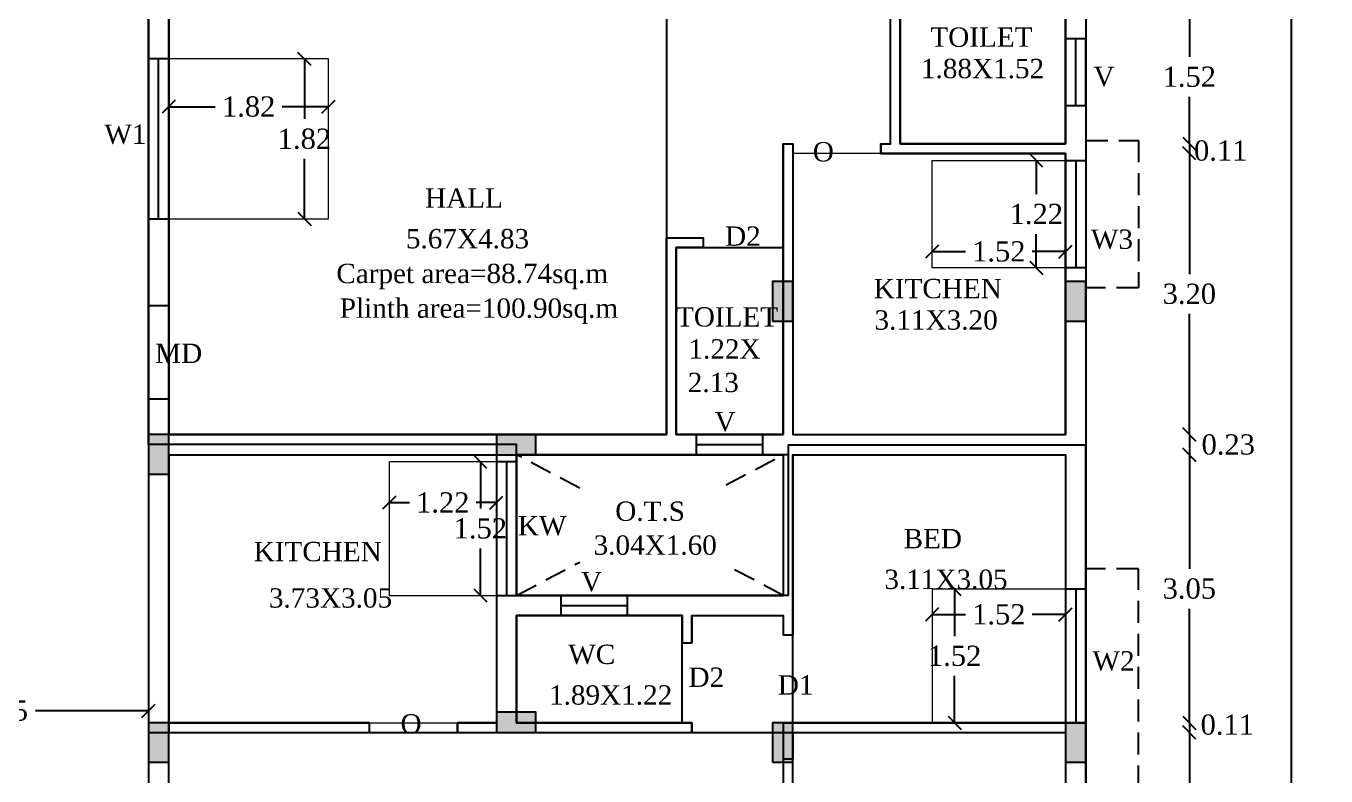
# Model space of a CAD drawing. Header units: metres. Extents: x 9178 to 9474, y -3543 to -3474.
# Drawn here: x 9267.63 to 9282.43, y -3533.27 to -3524.73 of the extents above; entities that cross this region are included whole.
import ezdxf

# ---------------------------------------------------------------- set-up
doc = ezdxf.new("R2010")
doc.units = ezdxf.units.M
doc.header["$MEASUREMENT"] = 0
doc.linetypes.add('HIDDEN', pattern=[0.375, 0.25, -0.125])
for name, color, linetype in [('BLK_1_FLR_1_ACROOM_3_LIGHT_VENTILATION_', 7, 'Continuous'), ('BLK_1_FLR_1_BLT_UP_AREA', 1, 'Continuous'), ('BLK_1_FLR_1_BLT_UP_AREA_DEDUCT', 1, 'Continuous'), ('BLK_1_FLR_1_CARPET_AREA', 10, 'Continuous'), ('BLK_1_FLR_1_REGULAR_ROOM_10', 1, 'Continuous'), ('BLK_1_FLR_1_REGULAR_ROOM_11', 1, 'Continuous'), ('BLK_1_FLR_1_REGULAR_ROOM_9', 1, 'Continuous'), ('BLK_1_FLR_1_ROOF_AREA', 7, 'Continuous'), ('BLK_1_FLR_1_UNITFA_4', 7, 'Continuous'), ('BLK_1_FLR_1_UNITFA_5', 7, 'Continuous'), ('BLK_1_FLR_1_WATER_CLOSET', 7, 'Continuous'), ('BLK_1_FLR_1_WC_BATH', 7, 'Continuous'), ('BLK_1_LVL_1_BLDG_FOOT_PRINT', 7, 'Continuous'), ('FLOOR-GROUND', 7, 'Continuous')]:
    doc.layers.add(name, color=color, linetype=linetype)
for name, color, linetype, lineweight in [('BLK_1_FLR_1_KITCHEN', 163, 'Continuous', 0), ('BLK_1_FLR_1_ROOM_1_LIGHT_VENTILATION_1', 232, 'Continuous', 0), ('BLK_1_FLR_1_ROOM_1_LIGHT_VENTILATION_2', 232, 'Continuous', 0), ('BLK_1_FLR_1_ROOM_1_LIGHT_VENTILATION_3', 232, 'Continuous', 0), ('BLK_1_FLR_1_ROOM_1_LIGHT_VENTILATION_8', 232, 'Continuous', 0)]:
    doc.layers.add(name, color=color, linetype=linetype, lineweight=lineweight)
doc.styles.add('Isa-', font='times.ttf')
doc.styles.add('STYLE2', font='times.ttf')
doc.dimstyles.new('ISO-25', dxfattribs={"dimscale": 0, "dimtxt": 0.23, "dimasz": 0.15, "dimexe": 1.25, "dimexo": 0.625, "dimgap": 0.11, "dimtad": 0, "dimtih": 1, "dimtoh": 1, "dimzin": 1, "dimdsep": 46, "dimtxsty": 'STYLE2', "dimblk": 'OBLIQUE', "dimcen": 0, "dimse1": 1, "dimse2": 1, "dimclrd": 1, "dimclrt": 3, "dimadec": 0, "dimazin": 2, "dimtfac": 1, "dimtix": 1, "dimtofl": 0, "dimtmove": 0, "dimatfit": 3, "dimfxl": 0, "dimtolj": 1, "dimarcsym": 0})

# ---------------------------------------------------------------- blocks, each defined once
blk = doc.blocks.new('_Oblique')
at = {"color": 0, "linetype": 'ByBlock', "lineweight": -2}
blk.add_line((-0.5, -0.5), (0.5, 0.5), dxfattribs=at)
blk = doc.blocks.new('*D307')
at = {"color": 1, "lineweight": -2}
for p, q in [((9280.878, -3524.552), (9280.878, -3525.085)), ((9280.878, -3526.072), (9280.878, -3525.539))]:
    blk.add_line(p, q, dxfattribs=at)
at = {"layer": 'Defpoints', "color": 0}
for p in [(9278.559, -3524.552), (9279.469, -3526.072), (9280.878, -3526.072)]:
    blk.add_point(p, dxfattribs=at)
at = {"color": 1, "lineweight": -2, "xscale": 0.15, "yscale": 0.15, "zscale": 0.15}
for p, rotation in [((9280.878, -3524.552), 90), ((9280.878, -3526.072), 270)]:
    blk.add_blockref('_Oblique', p, dxfattribs=dict(at, rotation=rotation))
at = {"color": 3, "insert": (9280.878, -3525.312), "char_height": 0.23, "attachment_point": 5, "style": 'STYLE2'}
blk.add_mtext('\\A1;1.52', dxfattribs=at)
blk = doc.blocks.new('*D308')
at = {"color": 1, "lineweight": -2}
for p, q in [((9280.878, -3526.072), (9280.878, -3525.922)), ((9280.878, -3526.072), (9280.878, -3526.182)), ((9280.878, -3526.182), (9280.878, -3526.332))]:
    blk.add_line(p, q, dxfattribs=at)
at = {"layer": 'Defpoints', "color": 0}
for p in [(9279.469, -3526.072), (9279.469, -3526.182), (9280.878, -3526.182)]:
    blk.add_point(p, dxfattribs=at)
at = {"color": 1, "lineweight": -2, "xscale": 0.15, "yscale": 0.15, "zscale": 0.15}
for p, rotation in [((9280.878, -3526.072), 270), ((9280.878, -3526.182), 90)]:
    blk.add_blockref('_Oblique', p, dxfattribs=dict(at, rotation=rotation))
at = {"color": 3, "insert": (9281.235, -3526.152), "char_height": 0.23, "attachment_point": 5, "style": 'STYLE2'}
blk.add_mtext('\\A1;0.11', dxfattribs=at)
blk = doc.blocks.new('*D309')
at = {"color": 1, "lineweight": -2}
for p, q in [((9280.878, -3526.182), (9280.878, -3527.555)), ((9280.878, -3529.382), (9280.878, -3528.009))]:
    blk.add_line(p, q, dxfattribs=at)
at = {"layer": 'Defpoints', "color": 0}
for p in [(9279.469, -3526.182), (9279.469, -3529.382), (9280.878, -3529.382)]:
    blk.add_point(p, dxfattribs=at)
at = {"color": 1, "lineweight": -2, "xscale": 0.15, "yscale": 0.15, "zscale": 0.15}
for p, rotation in [((9280.878, -3526.182), 90), ((9280.878, -3529.382), 270)]:
    blk.add_blockref('_Oblique', p, dxfattribs=dict(at, rotation=rotation))
at = {"color": 3, "insert": (9280.878, -3527.782), "char_height": 0.23, "attachment_point": 5, "style": 'STYLE2'}
blk.add_mtext('\\A1;3.20', dxfattribs=at)
blk = doc.blocks.new('*D310')
at = {"color": 1, "lineweight": -2}
blk.add_line((9280.878, -3529.382), (9280.878, -3529.612), dxfattribs=at)
at = {"layer": 'Defpoints', "color": 0}
for p in [(9279.469, -3529.382), (9279.469, -3529.612), (9280.878, -3529.612)]:
    blk.add_point(p, dxfattribs=at)
at = {"color": 1, "lineweight": -2, "xscale": 0.15, "yscale": 0.15, "zscale": 0.15}
for p, rotation in [((9280.878, -3529.382), 90), ((9280.878, -3529.612), 270)]:
    blk.add_blockref('_Oblique', p, dxfattribs=dict(at, rotation=rotation))
at = {"color": 3, "insert": (9281.321, -3529.497), "char_height": 0.23, "attachment_point": 5, "style": 'STYLE2'}
blk.add_mtext('\\A1;0.23', dxfattribs=at)
blk = doc.blocks.new('*D311')
at = {"color": 1, "lineweight": -2}
for p, q in [((9280.878, -3529.612), (9280.878, -3530.91)), ((9280.878, -3532.662), (9280.878, -3531.364))]:
    blk.add_line(p, q, dxfattribs=at)
at = {"layer": 'Defpoints', "color": 0}
for p in [(9279.469, -3529.612), (9279.469, -3532.662), (9280.878, -3532.662)]:
    blk.add_point(p, dxfattribs=at)
at = {"color": 1, "lineweight": -2, "xscale": 0.15, "yscale": 0.15, "zscale": 0.15}
for p, rotation in [((9280.878, -3529.612), 90), ((9280.878, -3532.662), 270)]:
    blk.add_blockref('_Oblique', p, dxfattribs=dict(at, rotation=rotation))
at = {"color": 3, "insert": (9280.878, -3531.137), "char_height": 0.23, "attachment_point": 5, "style": 'STYLE2'}
blk.add_mtext('\\A1;3.05', dxfattribs=at)
blk = doc.blocks.new('*D312')
at = {"color": 1, "lineweight": -2}
for p, q in [((9280.878, -3532.662), (9280.878, -3532.512)), ((9280.878, -3532.662), (9280.878, -3532.772)), ((9280.878, -3532.772), (9280.878, -3532.922))]:
    blk.add_line(p, q, dxfattribs=at)
at = {"layer": 'Defpoints', "color": 0}
for p in [(9279.469, -3532.662), (9279.469, -3532.772), (9280.878, -3532.772)]:
    blk.add_point(p, dxfattribs=at)
at = {"color": 1, "lineweight": -2, "xscale": 0.15, "yscale": 0.15, "zscale": 0.15}
for p, rotation in [((9280.878, -3532.662), 270), ((9280.878, -3532.772), 90)]:
    blk.add_blockref('_Oblique', p, dxfattribs=dict(at, rotation=rotation))
at = {"color": 3, "insert": (9281.31, -3532.685), "char_height": 0.23, "attachment_point": 5, "style": 'STYLE2'}
blk.add_mtext('\\A1;0.11', dxfattribs=at)
blk = doc.blocks.new('*D313')
at = {"color": 1, "lineweight": -2}
for p, q in [((9280.878, -3532.772), (9280.878, -3534.2)), ((9280.878, -3536.082), (9280.878, -3534.654))]:
    blk.add_line(p, q, dxfattribs=at)
at = {"layer": 'Defpoints', "color": 0}
for p in [(9279.469, -3532.772), (9279.469, -3536.082), (9280.878, -3536.082)]:
    blk.add_point(p, dxfattribs=at)
at = {"color": 1, "lineweight": -2, "xscale": 0.15, "yscale": 0.15, "zscale": 0.15}
for p, rotation in [((9280.878, -3532.772), 90), ((9280.878, -3536.082), 270)]:
    blk.add_blockref('_Oblique', p, dxfattribs=dict(at, rotation=rotation))
at = {"color": 3, "insert": (9280.878, -3534.427), "char_height": 0.23, "attachment_point": 5, "style": 'STYLE2'}
blk.add_mtext('\\A1;3.31', dxfattribs=at)
blk = doc.blocks.new('*D316')
at = {"color": 1, "lineweight": -2}
for p, q in [((9282.042, -3504.122), (9282.042, -3520.655)), ((9282.042, -3537.642), (9282.042, -3521.109))]:
    blk.add_line(p, q, dxfattribs=at)
at = {"layer": 'Defpoints', "color": 0}
for p in [(9279.699, -3504.122), (9282.042, -3504.122), (9279.653, -3537.642)]:
    blk.add_point(p, dxfattribs=at)
at = {"color": 1, "lineweight": -2, "xscale": 0.15, "yscale": 0.15, "zscale": 0.15}
for p, rotation in [((9282.042, -3504.122), 90), ((9282.042, -3537.642), 270)]:
    blk.add_blockref('_Oblique', p, dxfattribs=dict(at, rotation=rotation))
at = {"color": 3, "insert": (9282.042, -3520.882), "char_height": 0.23, "attachment_point": 5, "style": 'STYLE2'}
blk.add_mtext('\\A1;33.52', dxfattribs=at)
blk = doc.blocks.new('*D363')
at = {"layer": 'BLK_1_FLR_1_ROOM_1_LIGHT_VENTILATION_3', "color": 232, "lineweight": -2}
for p, q in [((9279.136, -3526.264), (9279.136, -3526.647)), ((9279.136, -3527.484), (9279.136, -3527.101))]:
    blk.add_line(p, q, dxfattribs=at)
at = {"layer": 'Defpoints', "color": 0}
for p in [(9279.469, -3526.264), (9279.136, -3527.484), (9279.469, -3527.484)]:
    blk.add_point(p, dxfattribs=at)
at = {"layer": 'BLK_1_FLR_1_ROOM_1_LIGHT_VENTILATION_3', "color": 232, "lineweight": -2, "xscale": 0.15, "yscale": 0.15, "zscale": 0.15}
for p, rotation in [((9279.136, -3526.264), 90), ((9279.136, -3527.484), 270)]:
    blk.add_blockref('_Oblique', p, dxfattribs=dict(at, rotation=rotation))
at = {"layer": 'BLK_1_FLR_1_ROOM_1_LIGHT_VENTILATION_3', "color": 232, "insert": (9279.136, -3526.874), "char_height": 0.23, "attachment_point": 5, "style": 'STYLE2'}
blk.add_mtext('\\A1;1.22', dxfattribs=at)
blk = doc.blocks.new('*D364')
at = {"layer": 'BLK_1_FLR_1_ROOM_1_LIGHT_VENTILATION_3', "color": 232, "lineweight": -2}
for p, q in [((9277.949, -3527.3), (9278.329, -3527.3)), ((9279.469, -3527.3), (9279.089, -3527.3))]:
    blk.add_line(p, q, dxfattribs=at)
at = {"layer": 'Defpoints', "color": 0}
for p in [(9279.469, -3527.3), (9277.949, -3527.484), (9279.469, -3527.484)]:
    blk.add_point(p, dxfattribs=at)
at = {"layer": 'BLK_1_FLR_1_ROOM_1_LIGHT_VENTILATION_3', "color": 232, "lineweight": -2, "xscale": 0.15, "yscale": 0.15, "zscale": 0.15, "rotation": 180}
blk.add_blockref('_Oblique', (9277.949, -3527.3), dxfattribs=at)
at = {"layer": 'BLK_1_FLR_1_ROOM_1_LIGHT_VENTILATION_3', "color": 232, "lineweight": -2, "xscale": 0.15, "yscale": 0.15, "zscale": 0.15}
blk.add_blockref('_Oblique', (9279.469, -3527.3), dxfattribs=at)
at = {"layer": 'BLK_1_FLR_1_ROOM_1_LIGHT_VENTILATION_3', "color": 232, "insert": (9278.709, -3527.3), "char_height": 0.23, "attachment_point": 5, "style": 'STYLE2'}
blk.add_mtext('\\A1;1.52', dxfattribs=at)
blk = doc.blocks.new('*D365')
at = {"layer": 'BLK_1_FLR_1_ROOM_1_LIGHT_VENTILATION_2', "color": 232, "lineweight": -2}
for p, q in [((9277.949, -3531.43), (9278.329, -3531.43)), ((9279.469, -3531.43), (9279.089, -3531.43))]:
    blk.add_line(p, q, dxfattribs=at)
at = {"layer": 'Defpoints', "color": 0}
for p in [(9277.949, -3531.142), (9279.469, -3531.142), (9277.949, -3531.43)]:
    blk.add_point(p, dxfattribs=at)
at = {"layer": 'BLK_1_FLR_1_ROOM_1_LIGHT_VENTILATION_2', "color": 232, "lineweight": -2, "xscale": 0.15, "yscale": 0.15, "zscale": 0.15, "rotation": 180}
blk.add_blockref('_Oblique', (9277.949, -3531.43), dxfattribs=at)
at = {"layer": 'BLK_1_FLR_1_ROOM_1_LIGHT_VENTILATION_2', "color": 232, "lineweight": -2, "xscale": 0.15, "yscale": 0.15, "zscale": 0.15}
blk.add_blockref('_Oblique', (9279.469, -3531.43), dxfattribs=at)
at = {"layer": 'BLK_1_FLR_1_ROOM_1_LIGHT_VENTILATION_2', "color": 232, "insert": (9278.709, -3531.43), "char_height": 0.23, "attachment_point": 5, "style": 'STYLE2'}
blk.add_mtext('\\A1;1.52', dxfattribs=at)
blk = doc.blocks.new('*D366')
at = {"layer": 'BLK_1_FLR_1_ROOM_1_LIGHT_VENTILATION_2', "color": 232, "lineweight": -2}
for p, q in [((9278.206, -3531.142), (9278.206, -3531.675)), ((9278.206, -3532.662), (9278.206, -3532.129))]:
    blk.add_line(p, q, dxfattribs=at)
at = {"layer": 'Defpoints', "color": 0}
for p in [(9277.949, -3531.142), (9278.206, -3531.142), (9277.949, -3532.662)]:
    blk.add_point(p, dxfattribs=at)
at = {"layer": 'BLK_1_FLR_1_ROOM_1_LIGHT_VENTILATION_2', "color": 232, "lineweight": -2, "xscale": 0.15, "yscale": 0.15, "zscale": 0.15}
for p, rotation in [((9278.206, -3531.142), 90), ((9278.206, -3532.662), 270)]:
    blk.add_blockref('_Oblique', p, dxfattribs=dict(at, rotation=rotation))
at = {"layer": 'BLK_1_FLR_1_ROOM_1_LIGHT_VENTILATION_2', "color": 232, "insert": (9278.206, -3531.902), "char_height": 0.23, "attachment_point": 5, "style": 'STYLE2'}
blk.add_mtext('\\A1;1.52', dxfattribs=at)
blk = doc.blocks.new('*D369')
at = {"layer": 'BLK_1_FLR_1_ROOM_1_LIGHT_VENTILATION_8', "color": 232, "lineweight": -2}
for p, q in [((9271.769, -3530.157), (9271.999, -3530.157)), ((9272.989, -3530.157), (9272.759, -3530.157))]:
    blk.add_line(p, q, dxfattribs=at)
at = {"layer": 'Defpoints', "color": 0}
for p in [(9271.769, -3529.692), (9272.989, -3529.692), (9271.769, -3530.157)]:
    blk.add_point(p, dxfattribs=at)
at = {"layer": 'BLK_1_FLR_1_ROOM_1_LIGHT_VENTILATION_8', "color": 232, "lineweight": -2, "xscale": 0.15, "yscale": 0.15, "zscale": 0.15, "rotation": 180}
blk.add_blockref('_Oblique', (9271.769, -3530.157), dxfattribs=at)
at = {"layer": 'BLK_1_FLR_1_ROOM_1_LIGHT_VENTILATION_8', "color": 232, "lineweight": -2, "xscale": 0.15, "yscale": 0.15, "zscale": 0.15}
blk.add_blockref('_Oblique', (9272.989, -3530.157), dxfattribs=at)
at = {"layer": 'BLK_1_FLR_1_ROOM_1_LIGHT_VENTILATION_8', "color": 232, "insert": (9272.379, -3530.157), "char_height": 0.23, "attachment_point": 5, "style": 'STYLE2'}
blk.add_mtext('\\A1;1.22', dxfattribs=at)
blk = doc.blocks.new('*D370')
at = {"layer": 'BLK_1_FLR_1_ROOM_1_LIGHT_VENTILATION_8', "color": 232, "lineweight": -2}
for p, q in [((9272.807, -3529.692), (9272.807, -3530.225)), ((9272.807, -3531.212), (9272.807, -3530.679))]:
    blk.add_line(p, q, dxfattribs=at)
at = {"layer": 'Defpoints', "color": 0}
for p in [(9272.807, -3529.692), (9272.989, -3529.692), (9272.989, -3531.212)]:
    blk.add_point(p, dxfattribs=at)
at = {"layer": 'BLK_1_FLR_1_ROOM_1_LIGHT_VENTILATION_8', "color": 232, "lineweight": -2, "xscale": 0.15, "yscale": 0.15, "zscale": 0.15}
for p, rotation in [((9272.807, -3529.692), 90), ((9272.807, -3531.212), 270)]:
    blk.add_blockref('_Oblique', p, dxfattribs=dict(at, rotation=rotation))
at = {"layer": 'BLK_1_FLR_1_ROOM_1_LIGHT_VENTILATION_8', "color": 232, "insert": (9272.807, -3530.452), "char_height": 0.23, "attachment_point": 5, "style": 'STYLE2'}
blk.add_mtext('\\A1;1.52', dxfattribs=at)
blk = doc.blocks.new('*D375')
at = {"layer": 'BLK_1_FLR_1_ROOM_1_LIGHT_VENTILATION_1', "color": 232, "lineweight": -2}
for p, q in [((9269.259, -3525.651), (9269.789, -3525.651)), ((9271.079, -3525.651), (9270.549, -3525.651))]:
    blk.add_line(p, q, dxfattribs=at)
at = {"layer": 'Defpoints', "color": 0}
for p in [(9269.259, -3525.108), (9271.079, -3525.108), (9269.259, -3525.651)]:
    blk.add_point(p, dxfattribs=at)
at = {"layer": 'BLK_1_FLR_1_ROOM_1_LIGHT_VENTILATION_1', "color": 232, "lineweight": -2, "xscale": 0.15, "yscale": 0.15, "zscale": 0.15, "rotation": 180}
blk.add_blockref('_Oblique', (9269.259, -3525.651), dxfattribs=at)
at = {"layer": 'BLK_1_FLR_1_ROOM_1_LIGHT_VENTILATION_1', "color": 232, "lineweight": -2, "xscale": 0.15, "yscale": 0.15, "zscale": 0.15}
blk.add_blockref('_Oblique', (9271.079, -3525.651), dxfattribs=at)
at = {"layer": 'BLK_1_FLR_1_ROOM_1_LIGHT_VENTILATION_1', "color": 232, "insert": (9270.169, -3525.651), "char_height": 0.23, "attachment_point": 5, "style": 'STYLE2'}
blk.add_mtext('\\A1;1.82', dxfattribs=at)
blk = doc.blocks.new('*D376')
at = {"layer": 'BLK_1_FLR_1_ROOM_1_LIGHT_VENTILATION_1', "color": 232, "lineweight": -2}
for p, q in [((9270.804, -3525.108), (9270.804, -3525.79)), ((9270.804, -3526.928), (9270.804, -3526.245))]:
    blk.add_line(p, q, dxfattribs=at)
at = {"layer": 'Defpoints', "color": 0}
for p in [(9270.804, -3525.108), (9271.079, -3525.108), (9271.079, -3526.928)]:
    blk.add_point(p, dxfattribs=at)
at = {"layer": 'BLK_1_FLR_1_ROOM_1_LIGHT_VENTILATION_1', "color": 232, "lineweight": -2, "xscale": 0.15, "yscale": 0.15, "zscale": 0.15}
for p, rotation in [((9270.804, -3525.108), 90), ((9270.804, -3526.928), 270)]:
    blk.add_blockref('_Oblique', p, dxfattribs=dict(at, rotation=rotation))
at = {"layer": 'BLK_1_FLR_1_ROOM_1_LIGHT_VENTILATION_1', "color": 232, "insert": (9270.804, -3526.018), "char_height": 0.23, "attachment_point": 5, "style": 'STYLE2'}
blk.add_mtext('\\A1;1.82', dxfattribs=at)
blk = doc.blocks.new('*D387')
at = {"color": 1, "lineweight": -2}
for p, q in [((9265.679, -3532.526), (9266.965, -3532.526)), ((9269.029, -3532.526), (9267.743, -3532.526))]:
    blk.add_line(p, q, dxfattribs=at)
at = {"layer": 'Defpoints', "color": 0}
for p in [(9265.679, -3532.526), (9265.679, -3534.172), (9269.029, -3534.172)]:
    blk.add_point(p, dxfattribs=at)
at = {"color": 1, "lineweight": -2, "xscale": 0.15, "yscale": 0.15, "zscale": 0.15, "rotation": 180}
blk.add_blockref('_Oblique', (9265.679, -3532.526), dxfattribs=at)
at = {"color": 1, "lineweight": -2, "xscale": 0.15, "yscale": 0.15, "zscale": 0.15}
blk.add_blockref('_Oblique', (9269.029, -3532.526), dxfattribs=at)
at = {"color": 3, "insert": (9267.354, -3532.526), "char_height": 0.23, "attachment_point": 5, "style": 'STYLE2'}
blk.add_mtext('\\A1;3.35', dxfattribs=at)

msp = doc.modelspace()

# ---------------------------------------------------------------- hatches: boundary and pattern name
h = msp.add_hatch(color=5)
h.dxf.hatch_style = 1
h.paths.add_polyline_path([(9276.13423, -3528.09186), (9276.36423, -3528.09186), (9276.36423, -3527.64186), (9276.13423, -3527.64186)])
h = msp.add_hatch(color=5)
h.dxf.hatch_style = 1
h.paths.add_polyline_path([(9279.46923, -3528.09186), (9279.69923, -3528.09186), (9279.69923, -3527.64186), (9279.46923, -3527.64186)])
h = msp.add_hatch(color=5)
h.dxf.hatch_style = 1
h.paths.add_polyline_path([(9269.02923, -3529.83186), (9269.25923, -3529.83186), (9269.25923, -3529.38186), (9269.02923, -3529.38186)])
h = msp.add_hatch(color=5)
h.dxf.hatch_style = 1
h.paths.add_polyline_path([(9272.98923, -3529.38186), (9272.98923, -3529.61186), (9273.43923, -3529.61186), (9273.43923, -3529.38186)])
h = msp.add_hatch(color=5)
h.dxf.hatch_style = 1
h.paths.add_polyline_path([(9272.98923, -3532.54186), (9272.98923, -3532.77186), (9273.43923, -3532.77186), (9273.43923, -3532.54186)])
h = msp.add_hatch(color=5)
h.dxf.hatch_style = 1
h.paths.add_polyline_path([(9269.02923, -3533.11186), (9269.25923, -3533.11186), (9269.25923, -3532.66186), (9269.02923, -3532.66186)])
h = msp.add_hatch(color=5)
h.dxf.hatch_style = 1
h.paths.add_polyline_path([(9276.13423, -3533.11186), (9276.36423, -3533.11186), (9276.36423, -3532.66186), (9276.13423, -3532.66186)])
h = msp.add_hatch(color=5)
h.dxf.hatch_style = 1
h.paths.add_polyline_path([(9279.46923, -3533.11186), (9279.69923, -3533.11186), (9279.69923, -3532.66186), (9279.46923, -3532.66186)])

# ---------------------------------------------------------------- linework, layer by layer
at = {"color": 4}
for p, q in [((9269.02923, -3517.32186), (9269.02923, -3527.91508)), ((9279.69923, -3519.99186), (9279.69923, -3537.64186)), ((9269.25923, -3524.55186), (9269.25923, -3527.91508)), ((9277.47699, -3526.07186), (9277.47699, -3524.55186)), ((9277.58699, -3526.07186), (9277.58699, -3524.55186)), ((9279.46923, -3524.44186), (9279.46923, -3526.07186)), ((9276.25423, -3526.07186), (9276.36423, -3526.07186)), ((9276.25423, -3526.07186), (9276.25423, -3529.38186)), ((9276.36423, -3526.07186), (9276.36423, -3529.38186)), ((9277.36423, -3526.07186), (9277.47699, -3526.07186)), ((9277.36423, -3526.07186), (9277.36423, -3526.18186)), ((9277.36423, -3526.18186), (9279.46923, -3526.18186)), ((9277.58699, -3526.07186), (9279.46923, -3526.07186)), ((9279.46923, -3526.18186), (9279.46923, -3529.38186)), ((9274.92423, -3527.14186), (9275.34423, -3527.14186)), ((9274.92423, -3527.14186), (9274.92423, -3529.38186)), ((9275.34423, -3527.14186), (9275.34423, -3527.25186)), ((9275.03423, -3527.25186), (9275.34423, -3527.25186)), ((9275.03423, -3527.25186), (9275.03423, -3529.38186)), ((9269.02923, -3527.91508), (9269.25923, -3527.91508)), ((9269.02923, -3528.97508), (9269.02923, -3532.77186)), ((9269.02923, -3528.97508), (9269.25923, -3528.97508)), ((9269.25923, -3528.97508), (9269.25923, -3529.38186)), ((9269.25923, -3529.38186), (9274.92423, -3529.38186)), ((9275.03423, -3529.38186), (9276.25423, -3529.38186)), ((9276.36423, -3529.38186), (9279.46923, -3529.38186)), ((9269.25923, -3529.61186), (9272.98923, -3529.61186)), ((9269.25923, -3529.61186), (9269.25923, -3532.77186)), ((9272.98923, -3529.61186), (9272.98923, -3532.66186)), ((9273.21923, -3529.61186), (9276.25423, -3529.61186)), ((9273.21923, -3529.61186), (9273.21923, -3531.21186)), ((9276.25423, -3529.61186), (9276.25423, -3531.21186)), ((9276.36423, -3529.61186), (9279.46923, -3529.61186)), ((9276.36423, -3529.61186), (9276.36423, -3531.66186)), ((9279.46923, -3529.61186), (9279.46923, -3532.66186)), ((9273.21923, -3531.21186), (9276.25423, -3531.21186)), ((9273.21923, -3531.44186), (9275.10423, -3531.44186)), ((9273.21923, -3531.44186), (9273.21923, -3532.66186)), ((9275.10423, -3531.44186), (9275.10423, -3531.75186)), ((9275.21423, -3531.44186), (9276.25423, -3531.44186)), ((9275.21423, -3531.44186), (9275.21423, -3531.75186)), ((9276.25423, -3531.44186), (9276.25423, -3531.66186)), ((9276.25423, -3531.66186), (9276.36423, -3531.66186)), ((9275.10423, -3531.75186), (9275.21423, -3531.75186)), ((9269.25923, -3532.66186), (9271.54655, -3532.66186)), ((9271.54655, -3532.77186), (9271.54655, -3532.66186)), ((9272.54655, -3532.66186), (9272.98923, -3532.66186)), ((9272.54655, -3532.77186), (9272.54655, -3532.66186)), ((9273.21923, -3532.66186), (9275.21423, -3532.66186)), ((9275.21423, -3532.66186), (9275.21423, -3532.77186)), ((9276.25423, -3532.66186), (9279.46923, -3532.66186)), ((9276.25423, -3532.66186), (9276.25423, -3533.07059)), ((9269.02923, -3532.77186), (9271.54655, -3532.77186)), ((9272.54655, -3532.77186), (9275.21423, -3532.77186)), ((9276.36423, -3532.77186), (9279.46923, -3532.77186)), ((9276.36423, -3532.77186), (9276.36423, -3533.07059)), ((9279.46923, -3532.77186), (9279.46923, -3536.08186)), ((9276.25423, -3533.07059), (9276.36423, -3533.07059))]:
    msp.add_line(p, q, dxfattribs=at)
at = {"color": 2}
for p, q in [((9279.58423, -3525.63686), (9279.58423, -3524.87686)), ((9279.58423, -3525.63686), (9279.58423, -3524.87686)), ((9269.14423, -3526.92755), (9269.14423, -3525.10755)), ((9279.58423, -3526.26389), (9279.58423, -3527.48389)), ((9275.26423, -3529.49686), (9276.02423, -3529.49686)), ((9275.26423, -3529.49686), (9276.02423, -3529.49686)), ((9273.10423, -3529.69186), (9273.10423, -3531.21186)), ((9279.58423, -3531.14186), (9279.58423, -3532.66186)), ((9273.72178, -3531.32686), (9274.48178, -3531.32686)), ((9273.72178, -3531.32686), (9274.48178, -3531.32686))]:
    msp.add_line(p, q, dxfattribs=at)
at = {"color": 4, "linetype": 'HIDDEN'}
for p, q in [((9273.93832, -3529.99096), (9273.21923, -3529.61186)), ((9275.60586, -3529.95367), (9276.25423, -3529.61186)), ((9273.21923, -3531.21186), (9273.93832, -3530.83277)), ((9276.25423, -3531.21186), (9275.60586, -3530.87005))]:
    msp.add_line(p, q, dxfattribs=at)
at = {"color": 3}
msp.add_lwpolyline([(9255.31923, -3504.12186), (9274.30923, -3504.12186), (9274.30923, -3505.54186), (9275.50923, -3505.54186), (9275.50923, -3504.12186), (9279.69923, -3504.12186), (9279.69923, -3517.55186), (9271.84923, -3517.55186), (9271.84923, -3519.99186), (9273.21923, -3519.99186), (9273.21923, -3521.31186), (9273.89423, -3521.31186), (9273.89423, -3519.99186), (9279.69923, -3519.99186), (9279.69923, -3537.64186), (9269.02923, -3537.64186), (9269.02923, -3534.40186), (9265.67923, -3534.40186), (9265.67923, -3537.64186), (9255.31923, -3537.64186), (9255.31923, -3504.12186)], dxfattribs=at)
at = {"color": 2}
for points in [[(9279.69923, -3524.87686), (9279.46923, -3524.87686), (9279.46923, -3525.63686), (9279.69923, -3525.63686)], [(9269.25923, -3525.10755), (9269.02923, -3525.10755), (9269.02923, -3526.92755), (9269.25923, -3526.92755)], [(9279.69923, -3527.48389), (9279.46923, -3527.48389), (9279.46923, -3526.26389), (9279.69923, -3526.26389)], [(9276.02423, -3529.61186), (9276.02423, -3529.38186), (9275.26423, -3529.38186), (9275.26423, -3529.61186)], [(9276.02423, -3529.61186), (9276.02423, -3529.38186), (9275.26423, -3529.38186), (9275.26423, -3529.61186)], [(9272.98923, -3531.21186), (9273.21923, -3531.21186), (9273.21923, -3529.69186), (9272.98923, -3529.69186)], [(9274.48178, -3531.44186), (9274.48178, -3531.21186), (9273.72178, -3531.21186), (9273.72178, -3531.44186)], [(9274.48178, -3531.44186), (9274.48178, -3531.21186), (9273.72178, -3531.21186), (9273.72178, -3531.44186)], [(9279.46923, -3532.66186), (9279.69923, -3532.66186), (9279.69923, -3531.14186), (9279.46923, -3531.14186)]]:
    msp.add_lwpolyline(points, close=True, dxfattribs=at)
at = {"color": 2, "linetype": 'HIDDEN'}
for points in [[(9279.69923, -3526.03389), (9280.29923, -3526.03389), (9280.29923, -3527.71389), (9279.69923, -3527.71389)], [(9279.69923, -3535.27396), (9280.29923, -3535.27396), (9280.29923, -3530.91186), (9279.69923, -3530.91186)]]:
    msp.add_lwpolyline(points, dxfattribs=at)
at = {"color": 5}
for points in [[(9276.13423, -3528.09186), (9276.36423, -3528.09186), (9276.36423, -3527.64186), (9276.13423, -3527.64186)], [(9279.46923, -3528.09186), (9279.69923, -3528.09186), (9279.69923, -3527.64186), (9279.46923, -3527.64186)], [(9269.02923, -3529.83186), (9269.25923, -3529.83186), (9269.25923, -3529.38186), (9269.02923, -3529.38186)], [(9272.98923, -3529.38186), (9272.98923, -3529.61186), (9273.43923, -3529.61186), (9273.43923, -3529.38186)], [(9272.98923, -3532.54186), (9272.98923, -3532.77186), (9273.43923, -3532.77186), (9273.43923, -3532.54186)], [(9269.02923, -3533.11186), (9269.25923, -3533.11186), (9269.25923, -3532.66186), (9269.02923, -3532.66186)], [(9276.13423, -3533.11186), (9276.36423, -3533.11186), (9276.36423, -3532.66186), (9276.13423, -3532.66186)], [(9279.46923, -3533.11186), (9279.69923, -3533.11186), (9279.69923, -3532.66186), (9279.46923, -3532.66186)]]:
    msp.add_lwpolyline(points, close=True, dxfattribs=at)
at = {"layer": 'BLK_1_FLR_1_ACROOM_3_LIGHT_VENTILATION_', "color": 1}
msp.add_lwpolyline([(9274.92423, -3529.38186), (9269.25923, -3529.38186), (9269.25923, -3524.55186), (9274.92423, -3524.55186)], close=True, dxfattribs=at)
at = {"layer": 'BLK_1_FLR_1_BLT_UP_AREA', "color": 3}
msp.add_lwpolyline([(9255.31923, -3504.12186), (9274.30923, -3504.12186), (9274.30923, -3505.54186), (9275.50923, -3505.54186), (9275.50923, -3504.12186), (9279.69923, -3504.12186), (9279.69923, -3517.55186), (9271.84923, -3517.55186), (9271.84923, -3519.99186), (9273.21923, -3519.99186), (9273.21923, -3521.31186), (9273.89423, -3521.31186), (9273.89423, -3519.99186), (9279.69923, -3519.99186), (9279.69923, -3537.64186), (9269.02923, -3537.64186), (9269.02923, -3534.40186), (9265.67923, -3534.40186), (9265.67923, -3537.64186), (9255.31923, -3537.64186), (9255.31923, -3504.12186)], dxfattribs=at)
at = {"layer": 'BLK_1_FLR_1_BLT_UP_AREA_DEDUCT', "color": 3}
msp.add_lwpolyline([(9273.21923, -3529.61186), (9276.25423, -3529.61186), (9276.25423, -3531.21186), (9273.21923, -3531.21186)], close=True, dxfattribs=at)
at = {"layer": 'BLK_1_FLR_1_CARPET_AREA', "color": 3}
msp.add_lwpolyline([(9260.71923, -3520.59187), (9260.71923, -3517.55186), (9265.31923, -3517.55186), (9265.31923, -3517.32186), (9263.65923, -3517.32186), (9263.65923, -3515.12186), (9271.71923, -3515.12186), (9271.71923, -3517.32186), (9269.02923, -3517.32186), (9269.02923, -3534.17186), (9265.67923, -3534.17186), (9265.67923, -3520.59186)], close=True, dxfattribs=at)
for points in [[(9277.58699, -3524.55186), (9277.58699, -3526.07186), (9279.46923, -3526.07186), (9279.46923, -3521.16186)], [(9269.25923, -3524.55186), (9269.25923, -3529.38186), (9274.92423, -3529.38186), (9274.92423, -3527.14186), (9275.34423, -3527.14186), (9275.34423, -3527.25186), (9275.03423, -3527.25186), (9275.03423, -3529.38186), (9276.25423, -3529.38186), (9276.25423, -3526.07186), (9276.36423, -3526.07186), (9276.36423, -3529.38186), (9279.46923, -3529.38186), (9279.46923, -3526.18186), (9277.36423, -3526.18186), (9277.36423, -3526.07186), (9277.47699, -3526.07186), (9277.47699, -3524.44186)], [(9269.25923, -3537.41186), (9269.25923, -3532.77186), (9271.54655, -3532.77186), (9271.54655, -3532.66186), (9269.25923, -3532.66186), (9269.25923, -3529.61186), (9272.98923, -3529.61186), (9272.98923, -3532.66186), (9272.54655, -3532.66186), (9272.54655, -3532.77186), (9275.21423, -3532.77186), (9275.21423, -3532.66186), (9273.21923, -3532.66186), (9273.21923, -3531.44186), (9275.10423, -3531.44186), (9275.10423, -3531.75186), (9275.21423, -3531.75186), (9275.21423, -3531.44186), (9276.25423, -3531.44186), (9276.25423, -3531.66186), (9276.36423, -3531.66186), (9276.36423, -3529.61186), (9279.46923, -3529.61186), (9279.46923, -3532.66186), (9276.13423, -3532.66186), (9276.13423, -3532.77186), (9279.46923, -3532.77186), (9279.46923, -3536.08186)]]:
    msp.add_lwpolyline(points, dxfattribs=at)
at = {"layer": 'BLK_1_FLR_1_KITCHEN', "color": 1}
for points in [[(9276.36423, -3529.38186), (9279.46923, -3529.38186), (9279.46923, -3526.18186), (9276.36423, -3526.18186)], [(9269.25923, -3532.66186), (9272.98923, -3532.66186), (9272.98923, -3529.61186), (9269.25923, -3529.61186)]]:
    msp.add_lwpolyline(points, close=True, dxfattribs=at)
at = {"layer": 'BLK_1_FLR_1_REGULAR_ROOM_10', "color": 1}
msp.add_lwpolyline([(9279.46923, -3536.08186), (9276.36423, -3536.08186), (9276.36423, -3532.77186), (9279.46923, -3532.77186)], close=True, dxfattribs=at)
at = {"layer": 'BLK_1_FLR_1_REGULAR_ROOM_11', "color": 1}
msp.add_lwpolyline([(9279.46923, -3532.66186), (9276.36423, -3532.66186), (9276.36423, -3529.61186), (9279.46923, -3529.61186)], close=True, dxfattribs=at)
at = {"layer": 'BLK_1_FLR_1_REGULAR_ROOM_9', "color": 1}
msp.add_lwpolyline([(9276.25423, -3536.08186), (9269.25923, -3536.08186), (9269.25923, -3532.77186), (9276.25423, -3532.77186)], close=True, dxfattribs=at)
at = {"layer": 'BLK_1_FLR_1_ROOF_AREA', "color": 54}
msp.add_lwpolyline([(9255.31923, -3504.12186), (9274.30923, -3504.12186), (9274.30923, -3505.54186), (9275.50923, -3505.54186), (9275.50923, -3504.12186), (9279.69923, -3504.12186), (9279.69923, -3517.55186), (9271.84923, -3517.55186), (9271.84923, -3519.99186), (9273.21923, -3519.99186), (9273.21923, -3521.31186), (9273.89423, -3521.31186), (9273.89423, -3519.99186), (9279.69923, -3519.99186), (9279.69923, -3537.64186), (9269.02923, -3537.64186), (9269.02923, -3534.40186), (9265.67923, -3534.40186), (9265.67923, -3537.64186), (9255.31923, -3537.64186), (9255.31923, -3504.12186)], dxfattribs=at)
at = {"layer": 'BLK_1_FLR_1_ROOM_1_LIGHT_VENTILATION_1', "color": 232}
msp.add_lwpolyline([(9269.25923, -3526.92755), (9271.07923, -3526.92755), (9271.07923, -3525.10755), (9269.25923, -3525.10755)], close=True, dxfattribs=at)
at = {"layer": 'BLK_1_FLR_1_ROOM_1_LIGHT_VENTILATION_2', "color": 232}
msp.add_lwpolyline([(9277.94923, -3532.66186), (9279.46923, -3532.66186), (9279.46923, -3531.14186), (9277.94923, -3531.14186)], close=True, dxfattribs=at)
at = {"layer": 'BLK_1_FLR_1_ROOM_1_LIGHT_VENTILATION_3', "color": 232}
msp.add_lwpolyline([(9277.94923, -3527.48389), (9277.94923, -3526.26389), (9279.46923, -3526.26389), (9279.46923, -3527.48389)], close=True, dxfattribs=at)
at = {"layer": 'BLK_1_FLR_1_ROOM_1_LIGHT_VENTILATION_8', "color": 232}
msp.add_lwpolyline([(9271.76923, -3531.21186), (9272.98923, -3531.21186), (9272.98923, -3529.69186), (9271.76923, -3529.69186)], close=True, dxfattribs=at)
at = {"layer": 'BLK_1_FLR_1_UNITFA_4', "color": 234}
msp.add_lwpolyline([(9269.02923, -3537.64186), (9279.69923, -3537.64186), (9279.69923, -3529.50186), (9276.30923, -3529.50186), (9276.30923, -3531.21186), (9273.21923, -3531.21186), (9273.21923, -3529.49686), (9269.02923, -3529.49686)], close=True, dxfattribs=at)
at = {"layer": 'BLK_1_FLR_1_UNITFA_5', "color": 234}
msp.add_lwpolyline([(9269.02923, -3519.99186), (9273.21923, -3519.99186), (9273.21923, -3521.31186), (9273.89423, -3521.31186), (9273.89423, -3519.99186), (9279.69923, -3519.99186), (9279.69923, -3529.38686), (9279.69923, -3529.50186), (9276.36423, -3529.50186), (9276.30923, -3529.50186), (9276.30923, -3529.61186), (9273.21923, -3529.61186), (9273.21923, -3529.61186), (9273.21923, -3529.49686), (9269.02923, -3529.49686)], close=True, dxfattribs=at)
at = {"layer": 'BLK_1_FLR_1_WATER_CLOSET', "color": 3}
msp.add_lwpolyline([(9275.10423, -3531.44186), (9273.21923, -3531.44186), (9273.21923, -3532.66186), (9275.10423, -3532.66186)], close=True, dxfattribs=at)
at = {"layer": 'BLK_1_FLR_1_WC_BATH', "color": 3}
for points in [[(9279.46923, -3526.07186), (9277.58699, -3526.07186), (9277.58699, -3524.55186), (9279.46923, -3524.55186)], [(9276.25423, -3529.38186), (9275.03423, -3529.38186), (9275.03423, -3527.25186), (9276.25423, -3527.25186)]]:
    msp.add_lwpolyline(points, close=True, dxfattribs=at)
at = {"layer": 'BLK_1_LVL_1_BLDG_FOOT_PRINT', "color": 1}
msp.add_lwpolyline([(9255.31923, -3504.12186), (9274.30923, -3504.12186), (9274.30923, -3505.54186), (9275.50923, -3505.54186), (9275.50923, -3504.12186), (9279.69923, -3504.12186), (9279.69923, -3517.55186), (9271.84923, -3517.55186), (9271.84923, -3519.99186), (9273.21923, -3519.99186), (9273.21923, -3521.31186), (9273.89423, -3521.31186), (9273.89423, -3519.99186), (9279.69923, -3519.99186), (9279.69923, -3537.64186), (9269.02923, -3537.64186), (9269.02923, -3534.40186), (9265.67923, -3534.40186), (9265.67923, -3537.64186), (9255.31923, -3537.64186), (9255.31923, -3504.12186)], dxfattribs=at)

# ---------------------------------------------------------------- texts
at = {"style": 'Isa-'}
for s, p in [('1.88X1.52', (9277.82206, -3525.32648)), ('5.67X4.83', (9271.95912, -3527.26257)), ('3.11X3.20', (9277.29362, -3528.1879)), ('1.22X', (9275.17553, -3528.51775)), ('2.13', (9275.1682, -3528.8989)), ('3.04X1.60', (9274.0956, -3530.74986)), ('3.11X3.05', (9277.40642, -3531.13911)), ('3.73X3.05', (9270.39931, -3531.35148)), ('1.89X1.22', (9273.58849, -3532.45583))]:
    msp.add_text(s, height=0.22, dxfattribs=at).set_placement(p)
at = {"color": 2, "style": 'Isa-'}
for s, p in [('V', (9279.78639, -3525.41638)), ('W1', (9268.52599, -3526.07369)), ('W3', (9279.75692, -3527.26873)), ('V', (9275.47296, -3529.34554)), ('KW', (9273.23371, -3530.52911)), ('V', (9273.95145, -3531.16591)), ('W2', (9279.77502, -3532.06756))]:
    msp.add_text(s, height=0.22, dxfattribs=at).set_placement(p)
at = {"color": 102, "style": 'Isa-'}
for s, p in [('Carpet area=88.74sq.m ', (9271.16707, -3527.65877)), ('Plinth area=100.90sq.m ', (9271.20658, -3528.0533))]:
    msp.add_text(s, height=0.22, dxfattribs=at).set_placement(p)
at = {"layer": 'FLOOR-GROUND', "color": 6, "style": 'Isa-'}
for s, p in [('TOILET', (9277.93006, -3524.96893)), ('HALL', (9272.17738, -3526.79982)), ('KITCHEN', (9277.28484, -3527.83036)), ('TOILET', (9275.03423, -3528.15287)), ('O.T.S', (9274.34257, -3530.364)), ('BED', (9277.62467, -3530.67636)), ('KITCHEN', (9270.22638, -3530.82356)), ('WC', (9273.80674, -3531.99308))]:
    msp.add_text(s, height=0.22, dxfattribs=at).set_placement(p)
at = {"layer": 'FLOOR-GROUND', "color": 2, "style": 'Isa-'}
for s, p in [('O', (9276.59174, -3526.27376)), ('D2', (9275.59327, -3527.23379)), ('MD', (9269.10496, -3528.56722)), ('D2', (9275.17605, -3532.25357)), ('D1', (9276.1937, -3532.34148)), ('O', (9271.898, -3532.78449))]:
    msp.add_text(s, height=0.22, dxfattribs=at).set_placement(p)

# ---------------------------------------------------------------- dimensions: what is measured, and where the dimension line sits
at = {"color": 3}
for base, p1, p2, override, picture, middle in [((9282.04178, -3504.12186), (9279.65257, -3537.64186), (9279.69923, -3504.12186), {"dimscale": 1, "dimfxl": 75, "dimarcsym": 2}, '*D316', (9282.04178, -3520.88186)), ((9280.87812, -3526.07186), (9278.55923, -3524.55186), (9279.46923, -3526.07186), {"dimscale": 1, "dimtmove": 1, "dimfxl": 75, "dimarcsym": 2}, '*D307', (9280.87812, -3525.31186)), ((9280.87812, -3529.38186), (9279.46923, -3526.18186), (9279.46923, -3529.38186), {"dimscale": 1, "dimtmove": 1, "dimfxl": 75, "dimarcsym": 2}, '*D309', (9280.87812, -3527.78186)), ((9280.87812, -3532.66186), (9279.46923, -3529.61186), (9279.46923, -3532.66186), {"dimscale": 1, "dimtmove": 1, "dimfxl": 75, "dimarcsym": 2}, '*D311', (9280.87812, -3531.13686)), ((9280.87812, -3536.08186), (9279.46923, -3532.77186), (9279.46923, -3536.08186), {"dimscale": 1, "dimtmove": 1, "dimfxl": 75, "dimarcsym": 2}, '*D313', (9280.87812, -3534.42686))]:
    dim = msp.add_linear_dim(base=base, p1=p1, p2=p2, angle=90, dimstyle='ISO-25', override=override, dxfattribs=at)
    dim.commit()
    dim.dimension.update_dxf_attribs({"geometry": picture, "text_midpoint": middle})
for base, p1, p2, picture, middle in [((9280.87812, -3526.18186), (9279.46923, -3526.07186), (9279.46923, -3526.18186), '*D308', (9281.23537, -3526.15187)), ((9280.87812, -3529.61186), (9279.46923, -3529.38186), (9279.46923, -3529.61186), '*D310', (9281.32073, -3529.49686)), ((9280.87812, -3532.77186), (9279.46923, -3532.66186), (9279.46923, -3532.77186), '*D312', (9281.31008, -3532.68454))]:
    dim = msp.add_linear_dim(base=base, p1=p1, p2=p2, angle=90, dimstyle='ISO-25', override={"dimscale": 1, "dimtmove": 1, "dimfxl": 75, "dimarcsym": 2}, dxfattribs=at)
    dim.commit()
    dim.dimension.update_dxf_attribs({"geometry": picture, "text_midpoint": middle, "dimtype": 160})
at = {"color": 2}
dim = msp.add_linear_dim(base=(9265.67923, -3532.52582), p1=(9269.02923, -3534.17186), p2=(9265.67923, -3534.17186), dimstyle='ISO-25', override={"dimscale": 1, "dimfxl": 75, "dimarcsym": 2}, dxfattribs=at)
dim.commit()
dim.dimension.update_dxf_attribs({"geometry": '*D387', "text_midpoint": (9267.35423, -3532.52582)})
at = {"layer": 'BLK_1_FLR_1_ROOM_1_LIGHT_VENTILATION_1', "color": 232}
dim = msp.add_linear_dim(base=(9269.25923, -3525.6514), p1=(9271.07923, -3525.10755), p2=(9269.25923, -3525.10755), dimstyle='ISO-25', override={"dimscale": 1, "dimclrd": 232, "dimclrt": 232}, dxfattribs=at)
dim.commit()
dim.dimension.update_dxf_attribs({"geometry": '*D375', "text_midpoint": (9270.16923, -3525.6514)})
dim = msp.add_linear_dim(base=(9270.80358, -3525.10755), p1=(9271.07923, -3526.92755), p2=(9271.07923, -3525.10755), angle=90, dimstyle='ISO-25', override={"dimscale": 1, "dimclrd": 232, "dimclrt": 232}, dxfattribs=at)
dim.commit()
dim.dimension.update_dxf_attribs({"geometry": '*D376', "text_midpoint": (9270.80358, -3526.01755)})
at = {"layer": 'BLK_1_FLR_1_ROOM_1_LIGHT_VENTILATION_2', "color": 232}
dim = msp.add_linear_dim(base=(9278.20601, -3531.14186), p1=(9277.94923, -3532.66186), p2=(9277.94923, -3531.14186), angle=90, dimstyle='ISO-25', override={"dimscale": 1, "dimclrd": 232, "dimclrt": 232}, dxfattribs=at)
dim.commit()
dim.dimension.update_dxf_attribs({"geometry": '*D366', "text_midpoint": (9278.20601, -3531.90186)})
dim = msp.add_linear_dim(base=(9277.94923, -3531.43023), p1=(9279.46923, -3531.14186), p2=(9277.94923, -3531.14186), dimstyle='ISO-25', override={"dimscale": 1, "dimclrd": 232, "dimclrt": 232}, dxfattribs=at)
dim.commit()
dim.dimension.update_dxf_attribs({"geometry": '*D365', "text_midpoint": (9278.70923, -3531.43023)})
at = {"layer": 'BLK_1_FLR_1_ROOM_1_LIGHT_VENTILATION_3', "color": 232}
dim = msp.add_linear_dim(base=(9279.13582, -3527.48389), p1=(9279.46923, -3526.26389), p2=(9279.46923, -3527.48389), angle=90, dimstyle='ISO-25', override={"dimscale": 1, "dimclrd": 232, "dimclrt": 232}, dxfattribs=at)
dim.commit()
dim.dimension.update_dxf_attribs({"geometry": '*D363', "text_midpoint": (9279.13582, -3526.87389)})
dim = msp.add_linear_dim(base=(9279.46923, -3527.30008), p1=(9277.94923, -3527.48389), p2=(9279.46923, -3527.48389), dimstyle='ISO-25', override={"dimscale": 1, "dimclrd": 232, "dimclrt": 232}, dxfattribs=at)
dim.commit()
dim.dimension.update_dxf_attribs({"geometry": '*D364', "text_midpoint": (9278.70923, -3527.30008)})
at = {"layer": 'BLK_1_FLR_1_ROOM_1_LIGHT_VENTILATION_8', "color": 232}
dim = msp.add_linear_dim(base=(9271.76923, -3530.15682), p1=(9272.98923, -3529.69186), p2=(9271.76923, -3529.69186), dimstyle='ISO-25', override={"dimscale": 1, "dimclrd": 232, "dimclrt": 232}, dxfattribs=at)
dim.commit()
dim.dimension.update_dxf_attribs({"geometry": '*D369', "text_midpoint": (9272.37923, -3530.15682)})
dim = msp.add_linear_dim(base=(9272.80721, -3529.69186), p1=(9272.98923, -3531.21186), p2=(9272.98923, -3529.69186), angle=90, dimstyle='ISO-25', override={"dimscale": 1, "dimclrd": 232, "dimclrt": 232}, dxfattribs=at)
dim.commit()
dim.dimension.update_dxf_attribs({"geometry": '*D370', "text_midpoint": (9272.80721, -3530.45186)})

doc.saveas('drawing.dxf')
